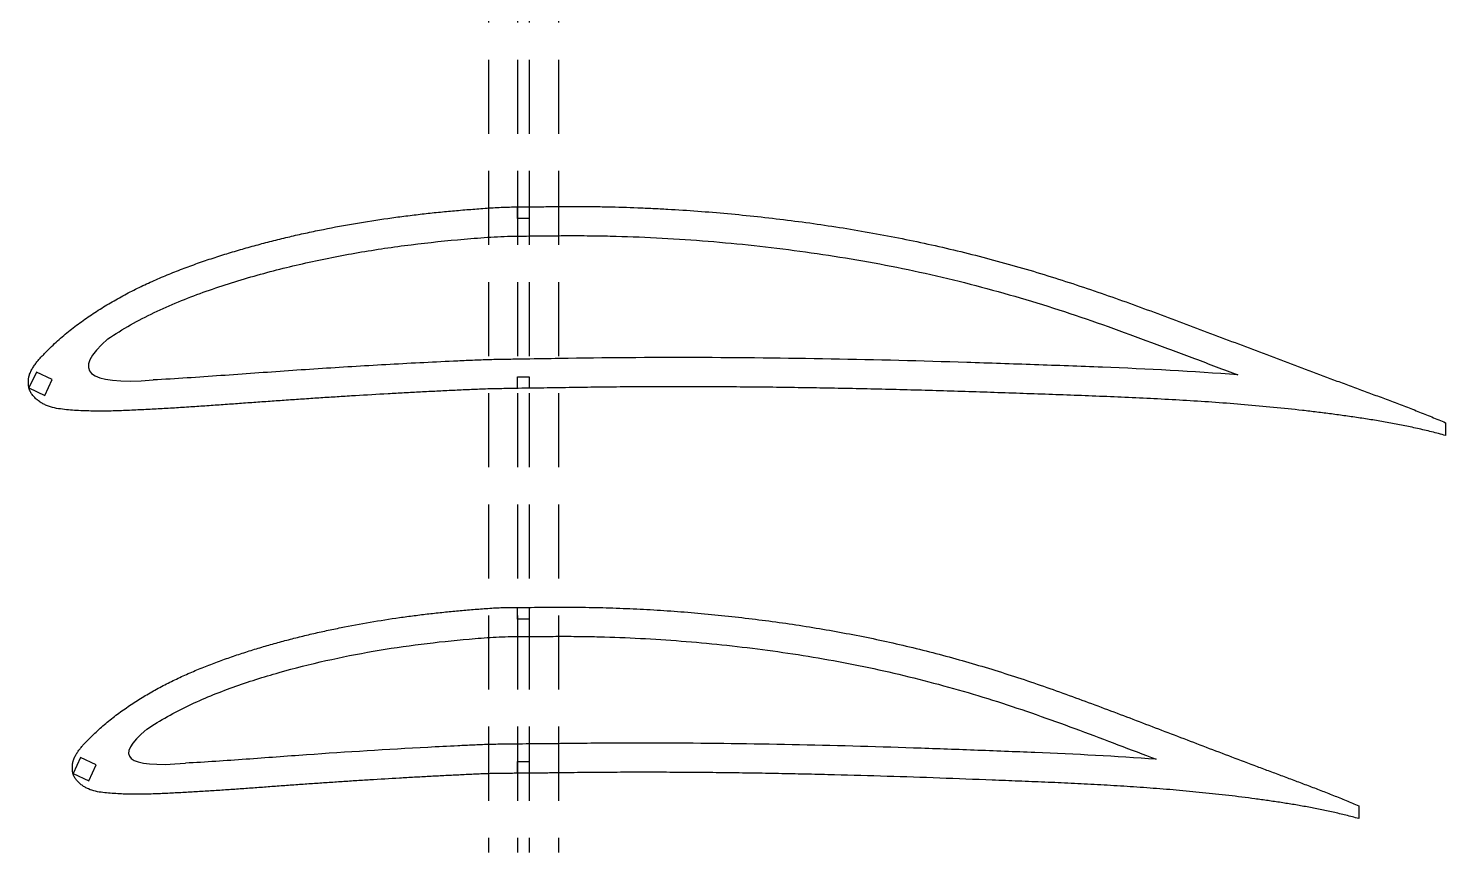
# Model space of a CAD drawing. Header units: millimetres. Extents: x -11497 to 404, y -3854 to 414.
# Drawn here: x -3034.7 to -2791.9, y 73.5 to 214.8 of the extents above; entities that cross this region are included whole.
import ezdxf

# ---------------------------------------------------------------- set-up
doc = ezdxf.new("R2010")
doc.units = ezdxf.units.MM
doc.linetypes.add('DASHED', pattern=[19.05, 12.7, -6.35])
doc.layers.add('111', color=140, linetype='DASHED')

msp = doc.modelspace()

# ---------------------------------------------------------------- linework, layer by layer
for p, q in [((-2950.9288, 182.2237), (-2950.9288, 184.2067)), ((-2948.9288, 182.2237), (-2950.9288, 182.2237)), ((-2948.9288, 184.2237), (-2948.9288, 182.2237)), ((-2950.9288, 153.105), (-2950.9288, 155.105)), ((-2950.9288, 155.105), (-2948.9288, 155.105)), ((-2948.9288, 155.105), (-2948.9288, 153.139)), ((-2950.9288, 113.5837), (-2950.9288, 115.5658)), ((-2948.9288, 115.5837), (-2948.9288, 113.5837)), ((-2948.9288, 113.5837), (-2950.9288, 113.5837)), ((-2950.9288, 87.1524), (-2950.9288, 89.1524)), ((-2950.9288, 89.1524), (-2948.9288, 89.1524)), ((-2948.9288, 89.1524), (-2948.9288, 87.1782))]:
    msp.add_line(p, q)
at = {"color": 7, "linetype": 'Continuous', "lineweight": 25}
for p, q in [((-3021.138, 161.5874), (-3021.1378, 161.5872)), ((-3033.371, 155.8954), (-3034.6388, 153.1764)), ((-3030.6521, 154.6275), (-3033.371, 155.8954)), ((-3034.6388, 153.1764), (-3031.9199, 151.9086)), ((-3031.9199, 151.9086), (-3030.6521, 154.6275)), ((-2791.9209, 147.2229), (-2791.918, 145.0275)), ((-3014.4434, 94.7089), (-3014.443, 94.7086)), ((-3025.8253, 89.854), (-3027.0931, 87.135)), ((-3023.1063, 88.5861), (-3025.8253, 89.854)), ((-3024.3742, 85.8672), (-3023.1063, 88.5861)), ((-3007.8274, 88.8768), (-3007.829, 88.8767)), ((-3027.0931, 87.135), (-3024.3742, 85.8672)), ((-2806.8158, 81.5899), (-2806.8122, 79.3845))]:
    msp.add_line(p, q, dxfattribs=at)
for points, knots in [([(-2791.918, 145.0275), (-2792.7165, 145.2593), (-2794.3272, 145.6742), (-2796.7537, 146.2506), (-2799.1941, 146.7651), (-2801.6438, 147.2298), (-2804.1012, 147.6502), (-2806.5641, 148.0351), (-2809.0308, 148.3925), (-2811.5006, 148.7265), (-2813.9728, 149.0391), (-2817.2722, 149.429), (-2821.4015, 149.8658), (-2826.3632, 150.3151), (-2831.3294, 150.7013), (-2836.2992, 151.0272), (-2841.2715, 151.3034), (-2846.2453, 151.5398), (-2851.2199, 151.7467), (-2856.195, 151.9352), (-2862.8285, 152.175), (-2871.1204, 152.4628), (-2881.072, 152.7699), (-2889.3669, 152.9804), (-2896.004, 153.118), (-2900.9826, 153.2059), (-2905.9619, 153.2787), (-2910.9421, 153.3323), (-2915.923, 153.371), (-2920.9048, 153.3907), (-2925.8875, 153.3918), (-2930.871, 153.37), (-2935.0248, 153.3354), (-2938.3482, 153.2972), (-2940.8409, 153.2621), (-2942.9185, 153.2281), (-2944.5806, 153.1976), (-2946.2428, 153.1746), (-2948.3206, 153.1482), (-2949.9833, 153.1242), (-2951.7445, 153.0885), (-2953.1395, 153.0671), (-2954.9994, 153.0326), (-2956.3943, 152.9982), (-2957.789, 152.9479), (-2959.183, 152.882), (-2960.5771, 152.8175), (-2962.4363, 152.7353), (-2964.7598, 152.6211), (-2967.5482, 152.4796), (-2970.3365, 152.3329), (-2974.0541, 152.1264), (-2977.7716, 151.9084), (-2981.4886, 151.6765), (-2984.2764, 151.4975), (-2987.064, 151.313), (-2989.8514, 151.1236), (-2992.6387, 150.9293), (-2995.426, 150.7311), (-2998.2132, 150.5306), (-3001.0006, 150.3298), (-3003.7884, 150.1321), (-3006.5769, 149.9425), (-3009.3663, 149.7657), (-3011.6919, 149.6332), (-3013.5527, 149.5337), (-3014.9485, 149.4619), (-3016.3445, 149.3927), (-3017.7407, 149.3282), (-3019.1374, 149.2725), (-3020.5345, 149.2289), (-3021.9321, 149.2083), (-3023.33, 149.2084), (-3024.7275, 149.2405), (-3026.1243, 149.2973), (-3027.5188, 149.3959), (-3028.911, 149.5228), (-3030.2959, 149.7216), (-3031.4164, 150.0586), (-3032.2527, 150.4721), (-3032.7479, 150.7797), (-3033.1189, 151.0615), (-3033.4777, 151.3584), (-3033.8068, 151.6892), (-3034.0624, 152.0066), (-3034.1982, 152.1952), (-3034.2932, 152.3415), (-3034.3798, 152.4928), (-3034.4567, 152.6495), (-3034.5245, 152.8102), (-3034.5899, 152.9712), (-3034.6443, 153.1359), (-3034.677, 153.3063), (-3034.7018, 153.4781), (-3034.7199, 153.6514), (-3034.7318, 153.8252), (-3034.7414, 154.0578), (-3034.7469, 154.3494), (-3034.7167, 154.6395), (-3034.6927, 154.8705), (-3034.6625, 155.0424), (-3034.6214, 155.2121), (-3034.5586, 155.4361), (-3034.4626, 155.7111), (-3034.3187, 156.0295), (-3034.1057, 156.444), (-3033.7952, 156.9373), (-3033.3819, 157.5012), (-3032.9377, 158.0411), (-3032.4722, 158.5626), (-3031.9901, 159.0686), (-3031.5005, 159.5675), (-3030.8396, 160.2246), (-3029.9949, 161.0269), (-3028.9525, 161.9586), (-3027.8775, 162.8524), (-3026.7774, 163.7151), (-3025.2795, 164.8245), (-3023.3552, 166.1388), (-3020.9829, 167.619), (-3018.5505, 168.9982), (-3016.0666, 170.2818), (-3013.5349, 171.4681), (-3010.9642, 172.5669), (-3008.3647, 173.5949), (-3005.739, 174.5539), (-3003.0932, 175.4548), (-3000.4284, 176.298), (-2997.748, 177.089), (-2995.0543, 177.833), (-2992.349, 178.533), (-2989.6329, 179.1891), (-2986.907, 179.802), (-2983.2604, 180.5624), (-2978.6821, 181.41), (-2974.0822, 182.1258), (-2970.3924, 182.625), (-2967.6205, 182.9618), (-2964.845, 183.2649), (-2962.0665, 183.5361), (-2959.2847, 183.7678), (-2956.5021, 183.9847), (-2953.7166, 184.1576), (-2951.8575, 184.2067), (-2950.9288, 184.2067)], [0, 0, 0, 0, 0.00737426, 0.01474851, 0.02212277, 0.02949703, 0.03687129, 0.04424554, 0.0516198, 0.05899406, 0.06636831, 0.07374257, 0.08849108, 0.1032396, 0.11798811, 0.13273663, 0.14748514, 0.16223365, 0.17698217, 0.19173068, 0.2064792, 0.23597622, 0.26547325, 0.29497028, 0.3097188, 0.32446731, 0.33921582, 0.35396434, 0.36871285, 0.38346137, 0.39820988, 0.41295839, 0.42770691, 0.43508116, 0.44245542, 0.44982968, 0.45351681, 0.45720394, 0.46457819, 0.47195245, 0.47195245, 0.48020319, 0.48432856, 0.48845394, 0.49257931, 0.49670468, 0.50083005, 0.50495542, 0.51320616, 0.52145691, 0.52970765, 0.53795839, 0.55445988, 0.56271062, 0.57096137, 0.57921211, 0.58746285, 0.59571359, 0.60396434, 0.61221508, 0.62046582, 0.62871657, 0.63696731, 0.64521805, 0.6534688, 0.65759417, 0.66171954, 0.66584491, 0.66997028, 0.67409565, 0.67822102, 0.6823464, 0.68647177, 0.69059714, 0.69472251, 0.69884788, 0.70297325, 0.70709862, 0.711224, 0.71328668, 0.71534937, 0.71638071, 0.71741205, 0.71947474, 0.72050608, 0.72102175, 0.72153742, 0.7220531, 0.72256877, 0.72308444, 0.72360011, 0.72411578, 0.72463145, 0.72514712, 0.7256628, 0.72617847, 0.72669414, 0.72772548, 0.72875682, 0.7292725, 0.72978817, 0.73030384, 0.73081951, 0.73185085, 0.7328822, 0.73391354, 0.73597622, 0.73803891, 0.7401016, 0.74216428, 0.74422697, 0.74628965, 0.74835234, 0.75247771, 0.75660308, 0.76072845, 0.76485383, 0.7689792, 0.77722994, 0.78548068, 0.79373143, 0.80198217, 0.81023291, 0.81848365, 0.8267344, 0.83498514, 0.84323588, 0.85148663, 0.85973737, 0.86798811, 0.87623886, 0.8844896, 0.89274034, 0.90099108, 0.91749257, 0.93399406, 0.9422448, 0.95049554, 0.95874629, 0.96699703, 0.97524777, 0.98349851, 0.99174926, 1, 1, 1, 1]), ([(-2950.9288, 184.2067), (-2950.071, 184.2148), (-2948.3554, 184.2274), (-2945.7823, 184.2536), (-2943.2091, 184.2908), (-2940.6357, 184.291), (-2938.0625, 184.2759), (-2934.6317, 184.216), (-2931.2021, 184.1145), (-2927.7742, 183.9641), (-2924.3476, 183.7861), (-2920.0678, 183.5049), (-2914.9384, 183.0816), (-2909.817, 182.5694), (-2904.705, 181.972), (-2899.6039, 181.2869), (-2894.5156, 180.5123), (-2887.7525, 179.348), (-2879.3445, 177.6402), (-2869.3502, 175.1675), (-2861.111, 172.7751), (-2854.5804, 170.6664), (-2848.0871, 168.4457), (-2841.6413, 166.0907), (-2835.2169, 163.6788), (-2830.4037, 161.8562), (-2825.5907, 160.0335), (-2820.7769, 158.2124), (-2815.9606, 156.3982), (-2811.9433, 154.8962), (-2808.727, 153.7014), (-2806.3131, 152.8097), (-2803.899, 151.9186), (-2801.487, 151.0215), (-2799.0813, 150.1081), (-2796.6825, 149.1762), (-2794.2946, 148.2169), (-2792.709, 147.5617), (-2791.9209, 147.2229)], [0, 0, 0, 0, 0.015625, 0.03125, 0.046875, 0.0625, 0.078125, 0.09375, 0.125, 0.140625, 0.15625, 0.1875, 0.21875, 0.25, 0.28125, 0.3125, 0.34375, 0.375, 0.4375, 0.5, 0.5625, 0.59375, 0.625, 0.6875, 0.71875, 0.75, 0.78125, 0.8125, 0.84375, 0.875, 0.890625, 0.90625, 0.921875, 0.9375, 0.953125, 0.96875, 0.984375, 1, 1, 1, 1]), ([(-3021.1378, 161.5872), (-3018.5806, 163.2958), (-3015.9273, 164.7881), (-3011.8265, 166.7536), (-3010.4391, 167.3627), (-3007.6352, 168.5155), (-3006.2186, 169.0587), (-3003.36, 170.088), (-3001.9189, 170.5759), (-2999.0143, 171.5015), (-2997.5497, 171.94), (-2993.1382, 173.1907), (-2990.1787, 173.939), (-2984.2257, 175.2788), (-2981.2322, 175.8698), (-2975.2138, 176.9077), (-2972.1874, 177.3554), (-2966.1276, 178.1152), (-2963.0919, 178.4312), (-2958.53, 178.813), (-2957.0089, 178.9351), (-2953.9627, 179.1345), (-2952.437, 179.2067), (-2950.9049, 179.2067)], [0, 0, 0, 0, 0.125, 0.125, 0.1875, 0.1875, 0.25, 0.25, 0.3125, 0.3125, 0.375, 0.375, 0.5, 0.5, 0.625, 0.625, 0.75, 0.75, 0.875, 0.875, 0.9375, 0.9375, 1, 1, 1, 1]), ([(-2950.9051, 179.2067), (-2949.583, 179.2192), (-2948.2611, 179.2281), (-2945.6165, 179.2558), (-2944.2936, 179.278), (-2941.65, 179.2942), (-2940.3291, 179.2904), (-2937.6885, 179.2695), (-2936.3692, 179.2471), (-2929.776, 179.0936), (-2924.5133, 178.8246), (-2914.0109, 178.005), (-2908.7711, 177.4555), (-2898.3144, 176.0771), (-2893.0975, 175.2466), (-2885.2932, 173.7427), (-2882.6961, 173.1991), (-2877.5354, 172.0291), (-2874.9687, 171.4022), (-2869.8609, 170.0688), (-2867.32, 169.3623), (-2862.2633, 167.8713), (-2859.7479, 167.0857), (-2852.2367, 164.6215), (-2847.2754, 162.8362), (-2839.858, 160.0823), (-2837.3894, 159.1522), (-2832.4543, 157.286), (-2829.9874, 156.3508), (-2827.5201, 155.4169)], [0, 0, 0, 0, 0.03125, 0.03125, 0.0625, 0.0625, 0.09375, 0.09375, 0.125, 0.125, 0.25, 0.25, 0.375, 0.375, 0.5, 0.5, 0.5625, 0.5625, 0.625, 0.625, 0.6875, 0.6875, 0.75, 0.75, 0.875, 0.875, 0.9375, 0.9375, 1, 1, 1, 1]), ([(-2827.5201, 155.4169), (-2835.2505, 156.0368), (-2842.9917, 156.4196), (-2854.6087, 156.8839), (-2858.4817, 157.0233), (-2866.2279, 157.2974), (-2870.1013, 157.4296), (-2881.7227, 157.7962), (-2889.4727, 157.9978), (-2904.9765, 158.2828), (-2912.7283, 158.3692), (-2928.2318, 158.4063), (-2935.9835, 158.3535), (-2945.673, 158.1805), (-2947.6109, 158.1616), (-2950.5178, 158.1167), (-2951.4867, 158.0959), (-2953.4246, 158.063), (-2954.3937, 158.0477), (-2956.3311, 158.0036), (-2957.2993, 157.9729), (-2959.2344, 157.8886), (-2960.2016, 157.8411), (-2963.1039, 157.7108), (-2965.0383, 157.6151), (-2970.8409, 157.3184), (-2974.7082, 157.1024), (-2982.4406, 156.6325), (-2986.3057, 156.3798), (-2994.0344, 155.8479), (-2997.8977, 155.5654), (-3003.6934, 155.1522), (-3005.6255, 155.0173), (-3009.4908, 154.7678), (-3011.4242, 154.6554), (-3013.3582, 154.5526)], [0, 0, 0, 0, 0.125, 0.125, 0.1875, 0.1875, 0.25, 0.25, 0.375, 0.375, 0.5, 0.5, 0.625, 0.625, 0.65625, 0.65625, 0.671875, 0.671875, 0.6875, 0.6875, 0.703125, 0.703125, 0.71875, 0.71875, 0.75, 0.75, 0.8125, 0.8125, 0.875, 0.875, 0.9375, 0.9375, 0.96875, 0.96875, 1, 1, 1, 1]), ([(-2806.8122, 79.3845), (-2807.5393, 79.5908), (-2809.0025, 79.9699), (-2811.2077, 80.4924), (-2813.4237, 80.963), (-2815.6478, 81.3897), (-2817.8781, 81.7781), (-2820.1128, 82.1351), (-2822.3507, 82.4674), (-2824.591, 82.778), (-2826.8332, 83.0688), (-2829.8253, 83.4314), (-2833.5693, 83.8383), (-2838.067, 84.2574), (-2842.5677, 84.6194), (-2847.0707, 84.9273), (-2851.5751, 85.1906), (-2856.0801, 85.4185), (-2860.5853, 85.6201), (-2865.0904, 85.8048), (-2871.0968, 86.0413), (-2878.6041, 86.3251), (-2887.6142, 86.6313), (-2895.1253, 86.8453), (-2901.1365, 86.9889), (-2905.6463, 87.0829), (-2910.1576, 87.1634), (-2914.6706, 87.226), (-2919.1855, 87.2757), (-2923.7024, 87.3078), (-2928.2215, 87.3236), (-2932.743, 87.3178), (-2936.5129, 87.2987), (-2939.5302, 87.2738), (-2941.7939, 87.25), (-2943.6808, 87.2233), (-2945.1907, 87.2015), (-2946.7009, 87.1908), (-2948.5892, 87.1829), (-2950.1004, 87.1678), (-2951.7012, 87.138), (-2952.9693, 87.127), (-2954.6603, 87.1062), (-2955.9287, 87.0808), (-2957.1968, 87.0363), (-2958.4643, 86.9733), (-2959.7321, 86.9125), (-2961.423, 86.8369), (-2963.5364, 86.7296), (-2966.0731, 86.5977), (-2968.6103, 86.4614), (-2971.9934, 86.2691), (-2975.3773, 86.0664), (-2978.7615, 85.8507), (-2981.2999, 85.6845), (-2983.8385, 85.5131), (-2986.3774, 85.3374), (-2988.9164, 85.1571), (-2991.4556, 84.9728), (-2993.995, 84.7868), (-2996.5349, 84.6006), (-2999.0754, 84.4169), (-3001.6167, 84.2406), (-3004.1591, 84.076), (-3006.2789, 83.9528), (-3007.9752, 83.8598), (-3009.2476, 83.7926), (-3010.5202, 83.7277), (-3011.7931, 83.6675), (-3013.0664, 83.6154), (-3014.3401, 83.5738), (-3015.6145, 83.555), (-3016.8891, 83.554), (-3018.1633, 83.5836), (-3019.437, 83.6344), (-3020.7084, 83.7256), (-3021.9781, 83.8402), (-3023.2401, 84.0286), (-3024.2586, 84.3485), (-3025.0149, 84.7384), (-3025.463, 85.0246), (-3025.7966, 85.2881), (-3026.1197, 85.5639), (-3026.4138, 85.8718), (-3026.6402, 86.1668), (-3026.7588, 86.3427), (-3026.8413, 86.4789), (-3026.9161, 86.6194), (-3026.9823, 86.7643), (-3027.0397, 86.9128), (-3027.0924, 87.0627), (-3027.133, 87.2162), (-3027.1536, 87.3737), (-3027.1684, 87.5317), (-3027.1787, 87.6905), (-3027.1845, 87.8495), (-3027.189, 88.0618), (-3027.1951, 88.3276), (-3027.1693, 88.5923), (-3027.1551, 88.8039), (-3027.132, 88.9616), (-3027.098, 89.1172), (-3027.0458, 89.3229), (-3026.964, 89.5759), (-3026.8367, 89.868), (-3026.6483, 90.2492), (-3026.3695, 90.7018), (-3025.9968, 91.2192), (-3025.5949, 91.7141), (-3025.1726, 92.1917), (-3024.7341, 92.6543), (-3024.2891, 93.1106), (-3023.6876, 93.711), (-3022.919, 94.4444), (-3021.9706, 95.2965), (-3020.9918, 96.1133), (-3019.9904, 96.9022), (-3018.6265, 97.9165), (-3016.8734, 99.1173), (-3014.7126, 100.4708), (-3012.496, 101.7303), (-3010.2329, 102.9039), (-3007.9256, 103.9874), (-3005.5829, 104.9911), (-3003.2145, 105.9311), (-3000.8215, 106.8065), (-2998.4109, 107.6301), (-2995.9827, 108.4001), (-2993.5407, 109.1229), (-2991.0867, 109.8027), (-2988.6224, 110.4422), (-2986.1485, 111.0417), (-2983.6659, 111.6016), (-2980.3451, 112.2964), (-2976.1766, 113.0705), (-2971.9896, 113.7248), (-2968.6318, 114.1812), (-2966.1096, 114.4886), (-2963.5847, 114.7663), (-2961.0573, 115.0136), (-2958.5276, 115.2271), (-2955.9975, 115.4264), (-2953.4641, 115.5699), (-2951.7731, 115.5864), (-2950.9288, 115.5658)], [0, 0, 0, 0, 0.00737426, 0.01474851, 0.02212277, 0.02949703, 0.03687129, 0.04424554, 0.0516198, 0.05899406, 0.06636831, 0.07374257, 0.08849108, 0.1032396, 0.11798811, 0.13273663, 0.14748514, 0.16223365, 0.17698217, 0.19173068, 0.2064792, 0.23597622, 0.26547325, 0.29497028, 0.3097188, 0.32446731, 0.33921582, 0.35396434, 0.36871285, 0.38346137, 0.39820988, 0.41295839, 0.42770691, 0.43508116, 0.44245542, 0.44982968, 0.45351681, 0.45720394, 0.46457819, 0.47195245, 0.47195245, 0.48020319, 0.48432856, 0.48845394, 0.49257931, 0.49670468, 0.50083005, 0.50495542, 0.51320616, 0.52145691, 0.52970765, 0.53795839, 0.55445988, 0.56271062, 0.57096137, 0.57921211, 0.58746285, 0.59571359, 0.60396434, 0.61221508, 0.62046582, 0.62871657, 0.63696731, 0.64521805, 0.6534688, 0.65759417, 0.66171954, 0.66584491, 0.66997028, 0.67409565, 0.67822102, 0.6823464, 0.68647177, 0.69059714, 0.69472251, 0.69884788, 0.70297325, 0.70709862, 0.711224, 0.71328668, 0.71534937, 0.71638071, 0.71741205, 0.71947474, 0.72050608, 0.72102175, 0.72153742, 0.7220531, 0.72256877, 0.72308444, 0.72360011, 0.72411578, 0.72463145, 0.72514712, 0.7256628, 0.72617847, 0.72669414, 0.72772548, 0.72875682, 0.7292725, 0.72978817, 0.73030384, 0.73081951, 0.73185085, 0.7328822, 0.73391354, 0.73597622, 0.73803891, 0.7401016, 0.74216428, 0.74422697, 0.74628965, 0.74835234, 0.75247771, 0.75660308, 0.76072845, 0.76485383, 0.7689792, 0.77722994, 0.78548068, 0.79373143, 0.80198217, 0.81023291, 0.81848365, 0.8267344, 0.83498514, 0.84323588, 0.85148663, 0.85973737, 0.86798811, 0.87623886, 0.8844896, 0.89274034, 0.90099108, 0.91749257, 0.93399406, 0.9422448, 0.95049554, 0.95874629, 0.96699703, 0.97524777, 0.98349851, 0.99174926, 1, 1, 1, 1]), ([(-2950.9288, 115.5658), (-2950.1508, 115.5759), (-2948.5949, 115.5858), (-2946.261, 115.6009), (-2943.9272, 115.6292), (-2941.5932, 115.6207), (-2939.2594, 115.6004), (-2936.1481, 115.5349), (-2933.0378, 115.4337), (-2929.9293, 115.2867), (-2926.8221, 115.1155), (-2922.9413, 114.8481), (-2918.2903, 114.4495), (-2913.6469, 113.9704), (-2909.0122, 113.4136), (-2904.3876, 112.778), (-2899.7749, 112.0615), (-2893.6444, 110.9862), (-2886.0234, 109.414), (-2876.9658, 107.1438), (-2869.4998, 104.9514), (-2863.5825, 103.0213), (-2857.6995, 100.9891), (-2851.8601, 98.835), (-2846.04, 96.63), (-2841.6797, 94.9635), (-2837.3195, 93.297), (-2832.9586, 91.6323), (-2828.5956, 89.9729), (-2824.9566, 88.5988), (-2822.0432, 87.5051), (-2819.857, 86.6881), (-2817.6701, 85.8726), (-2815.4852, 85.052), (-2813.3056, 84.2175), (-2811.1323, 83.3667), (-2808.9675, 82.4941), (-2807.5309, 81.8962), (-2806.8158, 81.5899)], [0, 0, 0, 0, 0.015625, 0.03125, 0.046875, 0.0625, 0.078125, 0.09375, 0.125, 0.140625, 0.15625, 0.1875, 0.21875, 0.25, 0.28125, 0.3125, 0.34375, 0.375, 0.4375, 0.5, 0.5625, 0.59375, 0.625, 0.6875, 0.71875, 0.75, 0.78125, 0.8125, 0.84375, 0.875, 0.890625, 0.90625, 0.921875, 0.9375, 0.953125, 0.96875, 0.984375, 1, 1, 1, 1]), ([(-3014.443, 94.7086), (-3012.1304, 96.2471), (-3009.731, 97.5914), (-3006.0216, 99.3609), (-3004.7667, 99.9093), (-3002.2314, 100.9492), (-3000.9503, 101.4391), (-2998.3653, 102.3676), (-2997.0623, 102.8086), (-2994.4358, 103.6442), (-2993.1114, 104.0404), (-2989.1251, 105.1704), (-2986.4507, 105.8469), (-2981.0711, 107.0588), (-2978.3657, 107.5936), (-2972.9265, 108.5339), (-2970.1917, 108.9403), (-2964.7161, 109.6296), (-2961.9732, 109.9164), (-2957.8518, 110.2661), (-2956.4777, 110.3796), (-2954.4127, 110.5074), (-2953.7237, 110.5418), (-2952.3429, 110.58), (-2951.651, 110.5819), (-2950.9574, 110.565)], [0, 0, 0, 0, 0.125, 0.125, 0.1875, 0.1875, 0.25, 0.25, 0.3125, 0.3125, 0.375, 0.375, 0.5, 0.5, 0.625, 0.625, 0.75, 0.75, 0.875, 0.875, 0.9375, 0.9375, 0.96875, 0.96875, 1, 1, 1, 1]), ([(-2950.9574, 110.565), (-2949.7843, 110.5802), (-2948.612, 110.5851), (-2946.2669, 110.6018), (-2945.0937, 110.618), (-2942.7492, 110.6282), (-2941.578, 110.6208), (-2939.2362, 110.5977), (-2938.0662, 110.5757), (-2934.5583, 110.4866), (-2932.2222, 110.3968), (-2927.5554, 110.153), (-2925.2247, 110), (-2918.2402, 109.449), (-2913.5941, 108.9604), (-2904.3224, 107.7417), (-2899.6967, 107.012), (-2892.7769, 105.695), (-2890.4715, 105.2193), (-2885.8891, 104.1962), (-2883.6098, 103.6481), (-2876.8065, 101.8988), (-2872.3165, 100.5933), (-2863.4233, 97.7172), (-2859.0199, 96.1471), (-2850.2504, 92.8934), (-2845.8822, 91.2158), (-2841.5117, 89.5455)], [0, 0, 0, 0, 0.03125, 0.03125, 0.0625, 0.0625, 0.09375, 0.09375, 0.125, 0.125, 0.1875, 0.1875, 0.25, 0.25, 0.375, 0.375, 0.5, 0.5, 0.5625, 0.5625, 0.625, 0.625, 0.75, 0.75, 0.875, 0.875, 1, 1, 1, 1]), ([(-2841.5117, 89.5455), (-2848.4317, 90.0731), (-2855.3614, 90.407), (-2865.7593, 90.8382), (-2869.2257, 90.9733), (-2876.1589, 91.2366), (-2879.6257, 91.3628), (-2896.9622, 91.947), (-2910.8411, 92.2496), (-2928.1875, 92.3266), (-2931.6568, 92.3243), (-2936.8609, 92.2972), (-2938.5956, 92.2842), (-2941.1976, 92.2577), (-2942.065, 92.2473), (-2943.7997, 92.2235), (-2944.6671, 92.2087), (-2947.2692, 92.1854), (-2949.0038, 92.1876), (-2951.6059, 92.1431), (-2952.4733, 92.1329), (-2954.208, 92.1139), (-2955.0753, 92.103), (-2956.8085, 92.0576), (-2957.6742, 92.0196), (-2959.405, 91.9349), (-2960.2706, 91.8955), (-2962.8673, 91.7749), (-2964.5977, 91.6832), (-2973.2499, 91.2258), (-2980.1672, 90.7872), (-2990.539, 90.0574), (-2993.9954, 89.7995), (-2999.1806, 89.4233), (-3000.9092, 89.3005), (-3004.3674, 89.0733), (-3006.0972, 88.9711), (-3007.8274, 88.8768)], [0, 0, 0, 0, 0.125, 0.125, 0.1875, 0.1875, 0.25, 0.25, 0.5, 0.5, 0.5625, 0.5625, 0.59375, 0.59375, 0.609375, 0.609375, 0.625, 0.625, 0.65625, 0.65625, 0.671875, 0.671875, 0.6875, 0.6875, 0.703125, 0.703125, 0.71875, 0.71875, 0.75, 0.75, 0.875, 0.875, 0.9375, 0.9375, 0.96875, 0.96875, 1, 1, 1, 1])]:
    msp.add_open_spline(points, degree=3, knots=knots, dxfattribs=at)
for points in [[(-3021.138, 161.5874), (-3027.4231, 156.015), (-3024.8309, 153.67), (-3013.3613, 154.5524)], [(-3013.3582, 154.5526), (-3013.3592, 154.5526), (-3013.3603, 154.5525), (-3013.3613, 154.5525)], [(-3014.4434, 94.7089), (-3020.2037, 89.9532), (-3017.9989, 88.0092), (-3007.829, 88.8767)]]:
    msp.add_open_spline(points, degree=3, dxfattribs=at)
at = {"layer": '111'}
for p, q in [((-2955.9288, 399.9386), (-2955.9288, 73.5471)), ((-2950.9288, 399.9386), (-2950.9288, 73.5471)), ((-2948.9288, 399.9386), (-2948.9288, 73.5471)), ((-2943.9288, 399.9386), (-2943.9288, 73.5471))]:
    msp.add_line(p, q, dxfattribs=at)

doc.saveas('drawing.dxf')
